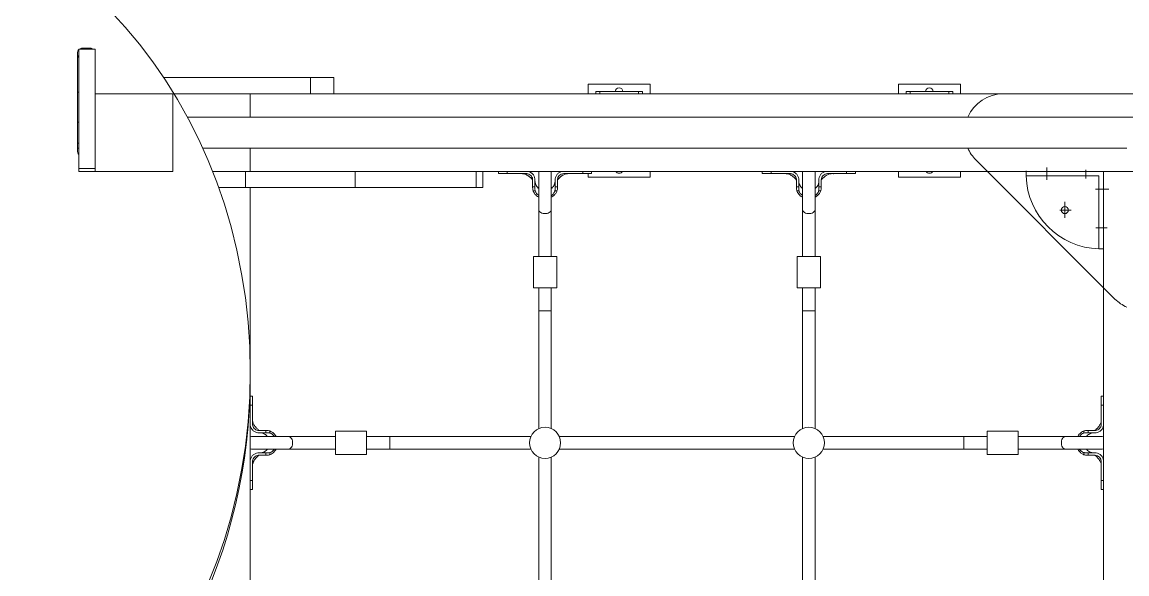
# Model space of a CAD drawing. Header units: millimetres. Extents: x -6304 to 6571, y -6082 to 4447.
# Drawn here: x -2389 to -965, y 1126 to 1837 of the extents above; entities that cross this region are included whole.
import ezdxf

# ---------------------------------------------------------------- set-up
doc = ezdxf.new("R2010")
doc.units = ezdxf.units.MM
doc.layers.add('DIKOM_ОБЪЕКТ', color=7, linetype='Continuous')

msp = doc.modelspace()

# ---------------------------------------------------------------- linework, layer by layer
at = {"layer": 'DIKOM_ОБЪЕКТ', "color": 7, "linetype": 'Continuous', "lineweight": 15}
for p, q in [((-2317.672, 1670.36), (-2317.672, 1798.595)), ((-2295.172, 1802.679), (-2316.172, 1802.679)), ((-2316.172, 1648.712), (-2316.172, 1802.679)), ((-2311.672, 1803.794), (-2301.172, 1803.794)), ((-2311.672, 1802.679), (-2311.672, 1803.794)), ((-2301.172, 1802.679), (-2301.172, 1803.794)), ((-2295.172, 1648.712), (-2295.172, 1802.679)), ((-2206.9, 1766.038), (-2017.599, 1766.038)), ((-2017.599, 1766.038), (-2017.599, 1745.038)), ((-2017.599, 1766.038), (-1987.599, 1766.038)), ((-1987.599, 1745.038), (-1987.599, 1766.038)), ((-1579.76, 1757.538), (-1659.76, 1757.538)), ((-1659.76, 1757.538), (-1659.76, 1745.038)), ((-1579.76, 1745.038), (-1579.76, 1757.538)), ((-1259.76, 1757.538), (-1259.76, 1745.038)), ((-1179.76, 1757.538), (-1259.76, 1757.538)), ((-1179.76, 1745.038), (-1179.76, 1757.538)), ((-2317.672, 1746.971), (-2316.172, 1746.971)), ((-2295.172, 1745.038), (-2295.172, 1645.038)), ((-2195.172, 1745.038), (-2295.172, 1745.038)), ((-2195.172, 1645.038), (-2195.172, 1745.038)), ((-2193.549, 1745.038), (-2017.599, 1745.038)), ((-2095.172, 1745.038), (-2193.549, 1745.038)), ((-2095.172, 1715.038), (-2095.172, 1745.038)), ((-2095.172, 1745.038), (-1124.462, 1745.038)), ((-1649.76, 1745.038), (-1649.76, 1748.038)), ((-1649.76, 1748.038), (-1644.76, 1748.038)), ((-1644.76, 1748.038), (-1644.76, 1745.038)), ((-1644.76, 1748.038), (-1594.76, 1748.038)), ((-1594.76, 1745.038), (-1594.76, 1748.038)), ((-1594.76, 1748.038), (-1589.76, 1748.038)), ((-1589.76, 1748.038), (-1589.76, 1745.038)), ((-1249.76, 1745.038), (-1249.76, 1748.038)), ((-1249.76, 1748.038), (-1244.76, 1748.038)), ((-1244.76, 1748.038), (-1244.76, 1745.038)), ((-1194.76, 1748.038), (-1244.76, 1748.038)), ((-1194.76, 1745.038), (-1194.76, 1748.038)), ((-1194.76, 1748.038), (-1189.76, 1748.038)), ((-1189.76, 1748.038), (-1189.76, 1745.038)), ((-1124.462, 1745.038), (-765.883, 1745.038)), ((70.98, 1715.038), (-2176.382, 1715.038)), ((-2316.172, 1708.538), (-2317.672, 1708.538)), ((-2317.672, 1681.538), (-2316.172, 1681.538)), ((-2317.672, 1675.038), (-2316.172, 1675.038)), ((-2156.618, 1675.038), (-965.172, 1675.038)), ((-2095.172, 1645.038), (-2095.172, 1675.038)), ((-980.528, 1480.394), (-1159.817, 1659.683)), ((-2316.172, 1648.712), (-2295.172, 1648.712)), ((-2316.172, 1644.919), (-2316.172, 1648.712)), ((-2316.172, 1644.919), (-2295.172, 1644.919)), ((-2295.172, 1644.919), (-2295.172, 1648.712)), ((-2295.172, 1645.038), (-2195.172, 1645.038)), ((-2101.198, 1645.038), (-2143.908, 1645.038)), ((-2101.198, 1624.038), (-2101.198, 1645.038)), ((-1959.794, 1645.038), (-2101.198, 1645.038)), ((-1959.794, 1624.038), (-1959.794, 1645.038)), ((-1803.769, 1645.038), (-1959.794, 1645.038)), ((-1803.769, 1624.038), (-1803.769, 1645.038)), ((-1795.172, 1645.038), (-1803.769, 1645.038)), ((-1795.172, 1624.038), (-1795.172, 1645.038)), ((-1795.172, 1645.038), (-1145.172, 1645.038)), ((-1775.172, 1645.038), (-1775.172, 1642.038)), ((-1775.172, 1642.038), (-1769.894, 1642.038)), ((-1768.579, 1642.039), (-1771.688, 1642.039)), ((-1768.806, 1642.039), (-1771.05, 1642.039)), ((-1763.89, 1645.038), (-1763.89, 1642.038)), ((-1763.89, 1642.038), (-1739.172, 1642.038)), ((-1732.442, 1642.741), (-1734.196, 1643.785)), ((-1731.737, 1642.076), (-1732.065, 1642.377)), ((-1722.986, 1645.038), (-1723.172, 1643.323)), ((-1723.172, 1643.323), (-1723.172, 1595.323)), ((-1707.172, 1643.323), (-1707.358, 1645.038)), ((-1707.172, 1595.323), (-1707.172, 1643.323)), ((-1666.454, 1642.038), (-1691.172, 1642.038)), ((-1667.684, 1642.037), (-1661.05, 1642.039)), ((-1666.454, 1645.038), (-1666.454, 1642.038)), ((-1666.279, 1642.038), (-1665.885, 1642.038)), ((-1660.984, 1642.039), (-1658.247, 1642.039)), ((-1659.76, 1642.039), (-1659.76, 1637.538)), ((-1655.172, 1642.038), (-1655.172, 1645.038)), ((-1579.76, 1637.538), (-1579.76, 1645.038)), ((-1435.172, 1645.038), (-1435.172, 1642.038)), ((-1435.172, 1642.038), (-1429.894, 1642.038)), ((-1428.579, 1642.039), (-1431.688, 1642.039)), ((-1428.806, 1642.039), (-1431.05, 1642.039)), ((-1423.89, 1645.038), (-1423.89, 1642.038)), ((-1423.89, 1642.038), (-1399.172, 1642.038)), ((-1392.442, 1642.741), (-1394.196, 1643.785)), ((-1391.736, 1642.076), (-1392.065, 1642.377)), ((-1382.986, 1645.038), (-1383.172, 1643.323)), ((-1383.172, 1643.323), (-1383.172, 1595.323)), ((-1367.172, 1643.323), (-1367.358, 1645.038)), ((-1367.172, 1595.323), (-1367.172, 1643.323)), ((-1326.454, 1642.038), (-1351.172, 1642.038)), ((-1327.684, 1642.037), (-1321.05, 1642.039)), ((-1326.454, 1645.038), (-1326.454, 1642.038)), ((-1326.279, 1642.038), (-1325.885, 1642.038)), ((-1320.984, 1642.039), (-1318.247, 1642.039)), ((-1315.172, 1642.038), (-1315.172, 1645.038)), ((-1259.76, 1645.038), (-1259.76, 1637.538)), ((-1179.76, 1637.538), (-1179.76, 1645.038)), ((-1145.172, 1645.038), (-745.172, 1645.038)), ((-1095.172, 1645.038), (-995.172, 1645.038)), ((-1095.172, 1645.038), (-1095.172, 1642.038)), ((-1001.172, 1639.038), (-1095.126, 1639.038)), ((-1068.172, 1650.11), (-1068.172, 1634.117)), ((-1018.172, 1647.133), (-1018.172, 1635.788)), ((-1001.172, 1545.085), (-1001.172, 1639.038)), ((-995.172, 1495.038), (-995.172, 1645.038)), ((-995.172, 1645.038), (-995.172, 1545.038)), ((-2101.198, 1624.038), (-2136.005, 1624.038)), ((-1959.794, 1624.038), (-2101.198, 1624.038)), ((-2095.172, 1386.513), (-2095.172, 1624.038)), ((-1803.769, 1624.038), (-1959.794, 1624.038)), ((-1795.172, 1624.038), (-1803.769, 1624.038)), ((-1731.172, 1634.038), (-1731.172, 1633.038)), ((-1731.172, 1633.038), (-1731.172, 1624.9)), ((-1731.172, 1624.9), (-1728.172, 1624.9)), ((-1728.172, 1633.038), (-1728.172, 1634.038)), ((-1728.172, 1624.9), (-1728.172, 1633.038)), ((-1702.172, 1633.038), (-1702.172, 1634.038)), ((-1702.172, 1624.9), (-1702.172, 1633.038)), ((-1702.172, 1624.9), (-1699.172, 1624.9)), ((-1699.172, 1634.038), (-1699.172, 1633.038)), ((-1699.172, 1633.038), (-1699.172, 1624.9)), ((-1659.76, 1637.538), (-1579.76, 1637.538)), ((-1391.172, 1634.038), (-1391.172, 1633.038)), ((-1391.172, 1633.038), (-1391.172, 1624.9)), ((-1391.172, 1624.9), (-1388.172, 1624.9)), ((-1388.172, 1633.038), (-1388.172, 1634.038)), ((-1388.172, 1624.9), (-1388.172, 1633.038)), ((-1362.172, 1633.038), (-1362.172, 1634.038)), ((-1362.172, 1624.9), (-1362.172, 1633.038)), ((-1362.172, 1624.9), (-1359.172, 1624.9)), ((-1359.172, 1634.038), (-1359.172, 1633.038)), ((-1359.172, 1633.038), (-1359.172, 1624.9)), ((-1259.76, 1637.538), (-1179.76, 1637.538)), ((-1731.092, 1622.783), (-1731.078, 1622.213)), ((-1727.787, 1619.69), (-1730.505, 1619.69)), ((-1699.839, 1619.69), (-1702.558, 1619.69)), ((-1699.233, 1622.408), (-1699.221, 1623.192)), ((-1699.221, 1622.688), (-1699.204, 1623.388)), ((-1391.092, 1622.783), (-1391.078, 1622.213)), ((-1387.787, 1619.69), (-1390.505, 1619.69)), ((-1359.839, 1619.69), (-1362.558, 1619.69)), ((-1359.233, 1622.408), (-1359.221, 1623.192)), ((-1359.221, 1622.688), (-1359.204, 1623.388)), ((-988.63, 1622.038), (-1005.663, 1622.038)), ((-1723.172, 1595.323), (-1723.172, 1535.038)), ((-1707.172, 1535.038), (-1707.172, 1595.323)), ((-1383.172, 1595.323), (-1383.172, 1535.038)), ((-1367.172, 1535.038), (-1367.172, 1595.323)), ((-1051.538, 1595.038), (-1036.884, 1595.038)), ((-1045.172, 1585.205), (-1045.172, 1605.865)), ((-990.716, 1572.038), (-1005.409, 1572.038)), ((-995.172, 1545.038), (-998.172, 1545.038)), ((-1730.172, 1535.038), (-1730.172, 1495.038)), ((-1715.172, 1535.038), (-1730.172, 1535.038)), ((-1700.172, 1535.038), (-1715.172, 1535.038)), ((-1700.172, 1495.038), (-1700.172, 1535.038)), ((-1390.172, 1535.038), (-1390.172, 1495.038)), ((-1375.172, 1535.038), (-1390.172, 1535.038)), ((-1360.172, 1535.038), (-1375.172, 1535.038)), ((-1360.172, 1495.038), (-1360.172, 1535.038)), ((-1715.172, 1495.038), (-1730.172, 1495.038)), ((-1723.172, 1495.038), (-1723.172, 1465.038)), ((-1700.172, 1495.038), (-1715.172, 1495.038)), ((-1707.172, 1465.038), (-1707.172, 1495.038)), ((-1375.172, 1495.038), (-1390.172, 1495.038)), ((-1383.172, 1495.038), (-1383.172, 1465.038)), ((-1360.172, 1495.038), (-1375.172, 1495.038)), ((-1367.172, 1465.038), (-1367.172, 1495.038)), ((-995.172, -504.962), (-995.172, 1495.038)), ((-1723.172, 1465.038), (-1723.172, 1313.369)), ((-1707.172, 1465.038), (-1723.172, 1465.038)), ((-1707.172, 1313.369), (-1707.172, 1465.038)), ((-1383.172, 1465.038), (-1383.172, 1313.369)), ((-1367.172, 1465.038), (-1383.172, 1465.038)), ((-1367.172, 1313.369), (-1367.172, 1465.038)), ((-2095.172, 1379.024), (-2095.172, 1386.513)), ((-2095.172, 966.038), (-2095.172, 1379.024)), ((-2092.172, 1355.038), (-2095.172, 1355.038)), ((-2092.172, 1349.76), (-2092.172, 1355.027)), ((-998.172, 1355.038), (-998.172, 1349.76)), ((-995.172, 1355.038), (-998.172, 1355.038)), ((-2095.172, 1343.756), (-2092.172, 1343.756)), ((-2092.172, 1346.543), (-2092.172, 1347.815)), ((-2092.172, 1343.756), (-2092.172, 1319.038)), ((-998.172, 1348.446), (-998.172, 1351.554)), ((-998.172, 1348.672), (-998.172, 1350.916)), ((-998.172, 1343.756), (-998.172, 1319.038)), ((-995.172, 1343.756), (-998.172, 1343.756)), ((-2093.919, 1314.062), (-2092.874, 1312.308)), ((-2092.959, 1312.42), (-2092.21, 1311.603)), ((-2084.172, 1311.038), (-2083.172, 1311.038)), ((-2083.172, 1311.038), (-2075.034, 1311.038)), ((-2075.034, 1308.038), (-2075.034, 1311.038)), ((-2072.401, 1310.948), (-2073.096, 1310.974)), ((-2069.824, 1310.371), (-2069.824, 1307.653)), ((-1020.52, 1307.653), (-1020.52, 1310.371)), ((-1017.427, 1310.958), (-1017.998, 1310.944)), ((-1015.311, 1311.038), (-1015.311, 1308.038)), ((-1007.172, 1311.038), (-1015.311, 1311.038)), ((-1006.172, 1311.038), (-1007.172, 1311.038)), ((-998.134, 1311.603), (-997.834, 1311.931)), ((-997.47, 1312.308), (-996.426, 1314.062)), ((-2093.457, 1303.038), (-2095.172, 1302.852)), ((-2045.457, 1303.038), (-2093.457, 1303.038)), ((-2083.172, 1308.038), (-2084.172, 1308.038)), ((-2075.034, 1308.038), (-2083.172, 1308.038)), ((-1985.172, 1303.038), (-2045.457, 1303.038)), ((-1945.172, 1310.038), (-1985.172, 1310.038)), ((-1985.172, 1310.038), (-1985.172, 1295.038)), ((-1945.172, 1310.038), (-1945.172, 1295.038)), ((-1915.172, 1303.038), (-1945.172, 1303.038)), ((-1733.503, 1303.038), (-1915.172, 1303.038)), ((-1915.172, 1303.038), (-1915.172, 1287.038)), ((-1393.503, 1303.038), (-1696.842, 1303.038)), ((-1175.172, 1303.038), (-1356.842, 1303.038)), ((-1145.172, 1303.038), (-1175.172, 1303.038)), ((-1175.172, 1303.038), (-1175.172, 1287.038)), ((-1105.172, 1310.038), (-1145.172, 1310.038)), ((-1145.172, 1295.038), (-1145.172, 1310.038)), ((-1105.172, 1295.038), (-1105.172, 1310.038)), ((-1044.888, 1303.038), (-1105.172, 1303.038)), ((-996.888, 1303.038), (-1044.888, 1303.038)), ((-1015.311, 1308.038), (-1007.172, 1308.038)), ((-1007.172, 1308.038), (-1006.172, 1308.038)), ((-995.172, 1302.852), (-996.888, 1303.038)), ((-2095.172, 1287.224), (-2093.457, 1287.038)), ((-2093.457, 1287.038), (-2045.457, 1287.038)), ((-2083.172, 1282.038), (-2084.172, 1282.038)), ((-2075.034, 1282.038), (-2083.172, 1282.038)), ((-2075.034, 1279.038), (-2075.034, 1282.038)), ((-2069.824, 1282.424), (-2069.824, 1279.706)), ((-2045.457, 1287.038), (-1985.172, 1287.038)), ((-1985.172, 1295.038), (-1985.172, 1280.038)), ((-1945.172, 1295.038), (-1945.172, 1280.038)), ((-1945.172, 1287.038), (-1915.172, 1287.038)), ((-1915.172, 1287.038), (-1733.503, 1287.038)), ((-1696.842, 1287.038), (-1393.503, 1287.038)), ((-1356.842, 1287.038), (-1175.172, 1287.038)), ((-1175.172, 1287.038), (-1145.172, 1287.038)), ((-1145.172, 1280.038), (-1145.172, 1295.038)), ((-1105.172, 1280.038), (-1105.172, 1295.038)), ((-1105.172, 1287.038), (-1044.888, 1287.038)), ((-1044.888, 1287.038), (-996.888, 1287.038)), ((-1020.52, 1279.706), (-1020.52, 1282.424)), ((-1015.311, 1282.038), (-1015.311, 1279.038)), ((-1015.311, 1282.038), (-1007.172, 1282.038)), ((-1007.172, 1282.038), (-1006.172, 1282.038)), ((-996.888, 1287.038), (-995.172, 1287.224)), ((-2092.172, 1246.321), (-2092.172, 1271.024)), ((-2088.535, 1274.533), (-2088.277, 1274.857)), ((-2084.172, 1279.038), (-2083.172, 1279.038)), ((-2083.172, 1279.038), (-2075.034, 1279.038)), ((-2073.542, 1279.07), (-2072.822, 1279.087)), ((-2073.522, 1279.071), (-2072.825, 1279.123)), ((-1985.172, 1280.038), (-1945.172, 1280.038)), ((-1723.172, 1276.708), (-1723.172, 993.369)), ((-1707.172, 993.369), (-1707.172, 1276.708)), ((-1383.172, 1276.708), (-1383.172, 993.369)), ((-1367.172, 993.369), (-1367.172, 1276.708)), ((-1145.172, 1280.038), (-1105.172, 1280.038)), ((-1017.803, 1279.099), (-1017.019, 1279.087)), ((-1017.522, 1279.087), (-1016.823, 1279.071)), ((-1007.172, 1279.038), (-1015.311, 1279.038)), ((-1006.172, 1279.038), (-1007.172, 1279.038)), ((-998.172, 1246.321), (-998.172, 1271.038)), ((-2095.172, 1246.321), (-2092.172, 1246.321)), ((-998.174, 1247.55), (-998.172, 1240.916)), ((-995.172, 1246.321), (-998.172, 1246.321)), ((-998.172, 1246.145), (-998.172, 1245.751)), ((-998.172, 1240.85), (-998.172, 1238.113)), ((-2095.172, 1235.038), (-2092.172, 1235.038)), ((-998.172, 1235.038), (-995.172, 1235.038))]:
    msp.add_line(p, q, dxfattribs=at)
at = {"layer": 'DIKOM_ОБЪЕКТ', "color": 7, "linetype": 'Continuous', "lineweight": 15, "flags": 128}
for points in [[(-1723.172, 1595.323), (-1723.067, 1594.546), (-1722.604, 1593.546), (-1721.794, 1592.629), (-1720.674, 1591.838), (-1719.297, 1591.21), (-1717.727, 1590.774), (-1716.037, 1590.551), (-1714.307, 1590.551), (-1712.618, 1590.774), (-1711.048, 1591.21), (-1709.671, 1591.838), (-1708.551, 1592.629), (-1707.74, 1593.546), (-1707.278, 1594.546), (-1707.172, 1595.323)], [(-1383.172, 1595.323), (-1383.067, 1594.546), (-1382.604, 1593.546), (-1381.794, 1592.629), (-1380.674, 1591.838), (-1379.297, 1591.21), (-1377.727, 1590.774), (-1376.037, 1590.551), (-1374.307, 1590.551), (-1372.618, 1590.774), (-1371.048, 1591.21), (-1369.671, 1591.838), (-1368.551, 1592.629), (-1367.74, 1593.546), (-1367.278, 1594.546), (-1367.172, 1595.323)], [(-2045.457, 1287.038), (-2044.68, 1287.144), (-2043.68, 1287.607), (-2042.763, 1288.417), (-2041.972, 1289.537), (-2041.344, 1290.914), (-2040.908, 1292.484), (-2040.685, 1294.173), (-2040.685, 1295.903), (-2040.908, 1297.593), (-2041.344, 1299.163), (-2041.972, 1300.54), (-2042.763, 1301.66), (-2043.68, 1302.47), (-2044.68, 1302.933), (-2045.457, 1303.038)], [(-1044.888, 1303.038), (-1045.664, 1302.933), (-1046.665, 1302.47), (-1047.582, 1301.66), (-1048.373, 1300.54), (-1049.001, 1299.163), (-1049.437, 1297.593), (-1049.66, 1295.903), (-1049.66, 1294.173), (-1049.437, 1292.484), (-1049.001, 1290.914), (-1048.373, 1289.537), (-1047.582, 1288.417), (-1046.665, 1287.607), (-1045.664, 1287.144), (-1044.888, 1287.038)], [(-998.187, 1263.198), (-998.187, 1263.05), (-998.188, 1262.901)]]:
    msp.add_lwpolyline(points, dxfattribs=at)
at = {"layer": 'DIKOM_ОБЪЕКТ', "color": 7, "linetype": 'Continuous', "lineweight": 15}
for centre, radius in [((-1045.172, 1595.038), 4.5), ((-1715.172, 1295.038), 20), ((-1375.172, 1295.038), 20)]:
    msp.add_circle(centre, radius, dxfattribs=at)
for centre, radius, start, end in [((-2312.83, 1798.53), 4.843, 133.643994, 179.220576), ((-2312.83, 1791.041), 4.843, 133.644806, 179.219764), ((-2311.723, 1797.224), 6.571, 89.557548, 123.879156), ((-2301.122, 1797.223), 6.571, 56.121099, 90.442198), ((-1619.76, 1747.538), 5, 90, 174.26083), ((-1619.76, 1747.538), 5, 5.73917, 90), ((-1219.76, 1747.538), 5, 90, 174.26083), ((-1219.76, 1747.538), 5, 5.73917, 90), ((-1124.462, 1695.038), 50, 89.999999, 156.421822), ((-2312.83, 1670.426), 4.843, 180.77992, 226.35551), ((-1124.462, 1695.038), 50, 203.578178, 225.000001), ((-1691.172, 1634.038), 8, 90.000328, 179.999672), ((-1619.76, 1647.538), 5, 210, 270), ((-1619.76, 1647.538), 5, 270, 330), ((-1351.172, 1634.038), 8, 90.000027, 180.000399), ((-1219.76, 1647.538), 5, 210, 270), ((-1219.76, 1647.538), 5, 270, 330), ((-1577.455, 1638.863), 482.329, 0.020842, 0.795044), ((-998.172, 1642.038), 97, 181.772317, 268.227683), ((-1001.348, 1062.756), 482.329, 89.266399, 89.979158), ((-945.172, 1515.749), 50, 225, 246.421822), ((-1006.172, 1271.038), 8, 0.000845, 89.999368)]:
    msp.add_arc(centre, radius, start, end, dxfattribs=at)
msp.add_ellipse((-2645.172, 1386.513), major_axis=(0, 628.181), ratio=0.87554333, dxfattribs=at)
msp.add_ellipse((-2645.172, 1379.024), major_axis=(0, 628.181), ratio=0.87554333, start_param=1.57079614, end_param=4.71238916, dxfattribs=at)
for points, knots in [([(-1763.89, 1642.038), (-1763.973, 1642.038), (-1764.387, 1642.038), (-1766.102, 1642.038), (-1768.517, 1642.039), (-1771.053, 1642.039), (-1772.891, 1642.039), (-1774.226, 1642.038), (-1775.037, 1642.038), (-1775.115, 1642.038), (-1775.151, 1642.038)], [0, 0, 0, 0, 0.01237623, 0.06189273, 0.26112359, 0.40963705, 0.56245425, 0.71096421, 0.86378201, 1, 1, 1, 1]), ([(-1769.894, 1642.038), (-1769.509, 1642.038), (-1768.728, 1642.038), (-1767.515, 1642.038), (-1766.899, 1642.038)], [0, 0, 0, 0, 0.49204849, 1, 1, 1, 1]), ([(-1769.538, 1642.039), (-1768.421, 1642.038), (-1766.086, 1642.037), (-1763.597, 1642.037), (-1762.298, 1642.037)], [0, 0, 0, 0, 0.47815722, 1, 1, 1, 1]), ([(-1764.282, 1642.037), (-1763.346, 1642.037), (-1761.386, 1642.037), (-1758.879, 1642.038), (-1757.568, 1642.038)], [0, 0, 0, 0, 0.477466877, 1, 1, 1, 1]), ([(-1750.722, 1642.038), (-1750.707, 1642.038), (-1750.636, 1642.038), (-1751.021, 1642.037), (-1751.854, 1642.035), (-1753.032, 1642.036), (-1753.949, 1642.038), (-1754.373, 1642.038)], [0, 0, 0, 0, 0.0642534, 0.30679822, 0.5493463, 0.79189503, 1, 1, 1, 1]), ([(-1744.363, 1642.023), (-1744.283, 1642.023), (-1744.125, 1642.023), (-1743.958, 1642.023), (-1743.875, 1642.023)], [0, 0, 0, 0, 0.49802803, 1, 1, 1, 1]), ([(-1744.042, 1642.038), (-1743.675, 1642.016), (-1742.978, 1641.973), (-1741.156, 1641.495), (-1739.413, 1640.782), (-1737.987, 1640.013), (-1736.892, 1639.31), (-1735.971, 1638.655), (-1735.092, 1637.938), (-1734.137, 1637.083), (-1733.235, 1636.042), (-1732.36, 1635.272), (-1731.768, 1634.58), (-1731.363, 1634.065), (-1731.269, 1633.819), (-1731.245, 1633.758), (-1731.232, 1633.724), (-1731.222, 1633.696), (-1731.211, 1633.661), (-1731.186, 1633.566), (-1731.185, 1633.511), (-1731.171, 1633.456), (-1731.172, 1633.159), (-1731.172, 1633.046), (-1731.172, 1633.002)], [0, 0, 0, 0, 0.15002219, 0.28511422, 0.40098491, 0.4910555, 0.54964907, 0.595439, 0.65343829, 0.72143777, 0.78822804, 0.84491008, 0.89582313, 0.92001997, 0.9244471, 0.92611486, 0.92757303, 0.92901919, 0.93059816, 0.93441132, 0.95728649, 0.97612156, 0.99079548, 1, 1, 1, 1]), ([(-1728.172, 1634.038), (-1728.173, 1634.123), (-1728.176, 1634.548), (-1728.295, 1636.209), (-1729.1, 1638.971), (-1731.315, 1642.038), (-1734.414, 1644.185), (-1737.205, 1644.976), (-1738.805, 1645.027), (-1739.172, 1645.038)], [0, 0, 0, 0, 0.01480957, 0.07410921, 0.29003966, 0.50596709, 0.7209461, 0.93600987, 1, 1, 1, 1]), ([(-1739.172, 1642.038), (-1738.946, 1642.032), (-1737.827, 1642.003), (-1735.837, 1641.474), (-1733.564, 1639.958), (-1731.929, 1637.77), (-1731.241, 1635.669), (-1731.188, 1634.406), (-1731.172, 1634.038)], [0, 0, 0, 0, 0.05412929, 0.268331547, 0.482528173, 0.697284497, 0.911982037, 1, 1, 1, 1]), ([(-1731.947, 1642.333), (-1732.007, 1642.385), (-1732.127, 1642.488), (-1732.237, 1642.578), (-1732.292, 1642.623)], [0, 0, 0, 0, 0.50020041, 1, 1, 1, 1]), ([(-1702.172, 1634.038), (-1702.172, 1634.123), (-1702.169, 1634.548), (-1702.051, 1636.202), (-1701.251, 1638.95), (-1699.056, 1642.009), (-1695.975, 1644.163), (-1693.173, 1644.974), (-1691.556, 1645.026), (-1691.172, 1645.038)], [0, 0, 0, 0, 0.01480908, 0.07410865, 0.2887794, 0.50346212, 0.71803983, 0.93308678, 1, 1, 1, 1]), ([(-1699.172, 1630.729), (-1699.172, 1630.689), (-1699.172, 1630.613), (-1699.172, 1630.795), (-1699.172, 1631.454), (-1699.172, 1632.183), (-1699.172, 1632.732), (-1699.173, 1633.236), (-1699.17, 1633.5), (-1699.153, 1633.572), (-1699.15, 1633.613), (-1699.128, 1633.685), (-1699.116, 1633.717), (-1699.105, 1633.744), (-1699.092, 1633.778), (-1699.069, 1633.839), (-1698.973, 1634.08), (-1698.565, 1634.586), (-1697.932, 1635.312), (-1697.012, 1636.156), (-1696.076, 1637.186), (-1695.134, 1638.042), (-1694.309, 1638.7), (-1693.435, 1639.321), (-1692.352, 1640.015), (-1690.911, 1640.789), (-1689.149, 1641.502), (-1687.299, 1641.976), (-1686.58, 1642.017), (-1686.202, 1642.038)], [0, 0, 0, 0, 0.03880358, 0.07396917, 0.12483922, 0.1722218, 0.20599475, 0.227861, 0.24169901, 0.25434033, 0.26853715, 0.27143911, 0.27263404, 0.2737375, 0.27487449, 0.27618585, 0.27963641, 0.29826608, 0.33781235, 0.38834823, 0.44667642, 0.49411071, 0.5336552, 0.56792708, 0.61404921, 0.68494016, 0.77610003, 0.88228223, 1, 1, 1, 1]), ([(-1683.332, 1642.024), (-1683.283, 1642.024), (-1683.184, 1642.023), (-1683.084, 1642.023), (-1683.035, 1642.022)], [0, 0, 0, 0, 0.49960084, 1, 1, 1, 1]), ([(-1675.949, 1642.038), (-1675.995, 1642.038), (-1676.546, 1642.038), (-1677.533, 1642.036), (-1678.716, 1642.036), (-1679.438, 1642.037), (-1679.748, 1642.039), (-1679.664, 1642.038), (-1679.66, 1642.038)], [0, 0, 0, 0, 0.02217919, 0.26363777, 0.50509214, 0.74653858, 0.98801201, 1, 1, 1, 1]), ([(-1672.493, 1642.038), (-1671.187, 1642.038), (-1668.687, 1642.036), (-1666.734, 1642.037), (-1665.802, 1642.037)], [0, 0, 0, 0, 0.52244744, 1, 1, 1, 1]), ([(-1655.193, 1642.038), (-1655.186, 1642.038), (-1655.094, 1642.038), (-1655.45, 1642.038), (-1656.304, 1642.038), (-1657.741, 1642.039), (-1659.678, 1642.039), (-1662.45, 1642.038), (-1664.948, 1642.038), (-1666.454, 1642.038)], [0, 0, 0, 0, 0.01229644, 0.16513947, 0.31368034, 0.46652802, 0.61507031, 0.76791861, 1, 1, 1, 1]), ([(-1423.89, 1642.038), (-1423.973, 1642.038), (-1424.387, 1642.038), (-1426.102, 1642.038), (-1428.517, 1642.039), (-1431.053, 1642.039), (-1432.891, 1642.039), (-1434.226, 1642.038), (-1435.037, 1642.038), (-1435.115, 1642.038), (-1435.151, 1642.038)], [0, 0, 0, 0, 0.01237623, 0.06189157, 0.26112354, 0.40963612, 0.5624548, 0.71096425, 0.86378208, 1, 1, 1, 1]), ([(-1429.894, 1642.038), (-1429.509, 1642.038), (-1428.728, 1642.038), (-1427.515, 1642.038), (-1426.899, 1642.038)], [0, 0, 0, 0, 0.49204707, 1, 1, 1, 1]), ([(-1429.538, 1642.039), (-1428.421, 1642.038), (-1426.086, 1642.037), (-1423.597, 1642.037), (-1422.298, 1642.037)], [0, 0, 0, 0, 0.47815728, 1, 1, 1, 1]), ([(-1424.282, 1642.037), (-1423.346, 1642.037), (-1421.386, 1642.037), (-1418.879, 1642.038), (-1417.568, 1642.038)], [0, 0, 0, 0, 0.47746763, 1, 1, 1, 1]), ([(-1410.722, 1642.038), (-1410.707, 1642.038), (-1410.636, 1642.038), (-1411.021, 1642.037), (-1411.854, 1642.035), (-1413.032, 1642.036), (-1413.949, 1642.038), (-1414.373, 1642.038)], [0, 0, 0, 0, 0.064253567, 0.306800239, 0.549348961, 0.791894482, 1, 1, 1, 1]), ([(-1404.363, 1642.023), (-1404.283, 1642.023), (-1404.125, 1642.023), (-1403.958, 1642.023), (-1403.875, 1642.023)], [0, 0, 0, 0, 0.4980338, 1, 1, 1, 1]), ([(-1404.042, 1642.038), (-1403.675, 1642.016), (-1402.978, 1641.973), (-1401.156, 1641.495), (-1399.413, 1640.782), (-1397.987, 1640.013), (-1396.892, 1639.31), (-1395.971, 1638.655), (-1395.092, 1637.938), (-1394.137, 1637.083), (-1393.235, 1636.042), (-1392.36, 1635.272), (-1391.768, 1634.58), (-1391.363, 1634.065), (-1391.269, 1633.819), (-1391.245, 1633.758), (-1391.232, 1633.724), (-1391.222, 1633.696), (-1391.211, 1633.661), (-1391.187, 1633.566), (-1391.185, 1633.511), (-1391.171, 1633.456), (-1391.172, 1633.159), (-1391.172, 1633.046), (-1391.172, 1633.002)], [0, 0, 0, 0, 0.15002146, 0.28511351, 0.40098488, 0.49105549, 0.54964906, 0.59543974, 0.65343835, 0.72143718, 0.78822809, 0.84490949, 0.89582255, 0.92002058, 0.92444728, 0.92611464, 0.92757281, 0.92901928, 0.93059825, 0.93441127, 0.95728648, 0.97612156, 0.99079548, 1, 1, 1, 1]), ([(-1388.172, 1634.038), (-1388.173, 1634.123), (-1388.176, 1634.548), (-1388.295, 1636.209), (-1389.1, 1638.971), (-1391.315, 1642.038), (-1394.414, 1644.185), (-1397.205, 1644.976), (-1398.805, 1645.027), (-1399.172, 1645.038)], [0, 0, 0, 0, 0.01480955, 0.07410915, 0.29003902, 0.50596737, 0.72094629, 0.93601163, 1, 1, 1, 1]), ([(-1399.172, 1642.038), (-1398.946, 1642.032), (-1397.827, 1642.003), (-1395.837, 1641.474), (-1393.564, 1639.958), (-1391.929, 1637.77), (-1391.241, 1635.669), (-1391.188, 1634.406), (-1391.172, 1634.038)], [0, 0, 0, 0, 0.054126944, 0.268331642, 0.48253038, 0.69728398, 0.911981654, 1, 1, 1, 1]), ([(-1391.947, 1642.333), (-1392.007, 1642.385), (-1392.127, 1642.488), (-1392.237, 1642.578), (-1392.292, 1642.623)], [0, 0, 0, 0, 0.50020091, 1, 1, 1, 1]), ([(-1362.172, 1634.038), (-1362.172, 1634.123), (-1362.169, 1634.548), (-1362.051, 1636.202), (-1361.251, 1638.95), (-1359.056, 1642.009), (-1355.975, 1644.163), (-1353.173, 1644.974), (-1351.556, 1645.026), (-1351.172, 1645.038)], [0, 0, 0, 0, 0.014809071, 0.074108698, 0.288780142, 0.50346307, 0.71803956, 0.933086717, 1, 1, 1, 1]), ([(-1359.172, 1630.729), (-1359.172, 1630.689), (-1359.172, 1630.613), (-1359.172, 1630.795), (-1359.172, 1631.454), (-1359.172, 1632.183), (-1359.172, 1632.732), (-1359.173, 1633.236), (-1359.17, 1633.5), (-1359.153, 1633.572), (-1359.15, 1633.613), (-1359.128, 1633.685), (-1359.116, 1633.717), (-1359.105, 1633.744), (-1359.092, 1633.778), (-1359.069, 1633.839), (-1358.973, 1634.08), (-1358.565, 1634.586), (-1357.932, 1635.312), (-1357.012, 1636.156), (-1356.076, 1637.186), (-1355.134, 1638.042), (-1354.309, 1638.7), (-1353.435, 1639.321), (-1352.352, 1640.015), (-1350.911, 1640.789), (-1349.149, 1641.502), (-1347.299, 1641.976), (-1346.58, 1642.017), (-1346.202, 1642.038)], [0, 0, 0, 0, 0.03880357, 0.07396916, 0.1248392, 0.17222176, 0.20599471, 0.22786096, 0.24169895, 0.2543403, 0.26853711, 0.27143896, 0.27263408, 0.27373729, 0.27487487, 0.27618591, 0.27963648, 0.29826567, 0.33781291, 0.38834879, 0.44667697, 0.4941102, 0.53365578, 0.56792766, 0.61404863, 0.68494068, 0.77609948, 0.88228166, 1, 1, 1, 1]), ([(-1343.332, 1642.024), (-1343.283, 1642.024), (-1343.184, 1642.023), (-1343.085, 1642.023), (-1343.035, 1642.022)], [0, 0, 0, 0, 0.49950054, 1, 1, 1, 1]), ([(-1335.949, 1642.038), (-1335.995, 1642.038), (-1336.546, 1642.038), (-1337.533, 1642.036), (-1338.716, 1642.036), (-1339.438, 1642.037), (-1339.748, 1642.039), (-1339.664, 1642.038), (-1339.66, 1642.038)], [0, 0, 0, 0, 0.02216981, 0.26362997, 0.50508591, 0.74653868, 0.98801194, 1, 1, 1, 1]), ([(-1332.493, 1642.038), (-1331.187, 1642.038), (-1328.687, 1642.036), (-1326.734, 1642.037), (-1325.802, 1642.037)], [0, 0, 0, 0, 0.52245058, 1, 1, 1, 1]), ([(-1315.193, 1642.038), (-1315.186, 1642.038), (-1315.094, 1642.038), (-1315.45, 1642.038), (-1316.304, 1642.038), (-1317.741, 1642.039), (-1319.678, 1642.039), (-1322.45, 1642.038), (-1324.948, 1642.038), (-1326.454, 1642.038)], [0, 0, 0, 0, 0.012296427, 0.165139229, 0.313680591, 0.466526917, 0.615070508, 0.767916725, 1, 1, 1, 1]), ([(-1731.172, 1623.82), (-1731.172, 1623.912), (-1731.172, 1624.272), (-1731.172, 1624.632), (-1731.172, 1624.9)], [0, 0, 0, 0, 0.256327415, 1, 1, 1, 1]), ([(-1730.505, 1619.69), (-1730.7, 1620.349), (-1731.097, 1621.69), (-1731.147, 1623.102), (-1731.172, 1623.82)], [0, 0, 0, 0, 0.49159493, 1, 1, 1, 1]), ([(-1728.172, 1624.9), (-1728.172, 1624.815), (-1728.173, 1624.39), (-1728.164, 1623.308), (-1728.231, 1621.63), (-1727.936, 1620.341), (-1727.787, 1619.69)], [0, 0, 0, 0, 0.04837392, 0.24190815, 0.61709763, 1, 1, 1, 1]), ([(-1723.172, 1622.876), (-1723.439, 1623.063), (-1724.468, 1623.785), (-1725.875, 1625.523), (-1727.271, 1627.987), (-1727.935, 1630.27), (-1728.134, 1631.885), (-1728.17, 1632.65), (-1728.172, 1632.952), (-1728.172, 1633.05)], [0, 0, 0, 0, 0.08293766, 0.3200247, 0.5608155, 0.80271272, 0.92030834, 0.97420639, 1, 1, 1, 1]), ([(-1702.172, 1633.087), (-1702.183, 1632.66), (-1702.204, 1631.81), (-1702.392, 1630.557), (-1702.685, 1629.351), (-1703.275, 1627.65), (-1704.418, 1625.589), (-1705.857, 1623.791), (-1706.912, 1623.06), (-1707.172, 1622.879)], [0, 0, 0, 0, 0.1085156, 0.21639593, 0.32173397, 0.42431136, 0.67373971, 0.9196122, 1, 1, 1, 1]), ([(-1702.558, 1619.69), (-1702.534, 1619.771), (-1702.417, 1620.173), (-1702.265, 1620.917), (-1702.18, 1621.76), (-1702.165, 1622.945), (-1702.173, 1623.936), (-1702.172, 1624.758), (-1702.172, 1624.9)], [0, 0, 0, 0, 0.04834659, 0.24203498, 0.43570532, 0.53242275, 0.91938421, 1, 1, 1, 1]), ([(-1699.172, 1623.817), (-1699.196, 1623.122), (-1699.244, 1621.712), (-1699.639, 1620.371), (-1699.839, 1619.69)], [0, 0, 0, 0, 0.49216504, 1, 1, 1, 1]), ([(-1699.172, 1624.9), (-1699.172, 1624.807), (-1699.172, 1624.447), (-1699.172, 1624.088), (-1699.172, 1623.82)], [0, 0, 0, 0, 0.25631713, 1, 1, 1, 1]), ([(-1391.172, 1623.82), (-1391.172, 1623.912), (-1391.172, 1624.272), (-1391.172, 1624.632), (-1391.172, 1624.9)], [0, 0, 0, 0, 0.256327415, 1, 1, 1, 1]), ([(-1390.505, 1619.69), (-1390.7, 1620.349), (-1391.097, 1621.69), (-1391.147, 1623.102), (-1391.172, 1623.82)], [0, 0, 0, 0, 0.49159519, 1, 1, 1, 1]), ([(-1388.172, 1624.9), (-1388.172, 1624.815), (-1388.173, 1624.39), (-1388.164, 1623.308), (-1388.231, 1621.63), (-1387.936, 1620.341), (-1387.787, 1619.69)], [0, 0, 0, 0, 0.04837387, 0.24190789, 0.61709704, 1, 1, 1, 1]), ([(-1383.172, 1622.876), (-1383.439, 1623.063), (-1384.468, 1623.785), (-1385.875, 1625.523), (-1387.271, 1627.987), (-1387.935, 1630.27), (-1388.134, 1631.885), (-1388.17, 1632.65), (-1388.172, 1632.952), (-1388.172, 1633.05)], [0, 0, 0, 0, 0.08293571, 0.32002301, 0.5608153, 0.80271279, 0.92030822, 0.97420634, 1, 1, 1, 1]), ([(-1362.172, 1633.087), (-1362.183, 1632.66), (-1362.204, 1631.81), (-1362.392, 1630.557), (-1362.685, 1629.351), (-1363.275, 1627.65), (-1364.418, 1625.589), (-1365.857, 1623.791), (-1366.912, 1623.06), (-1367.172, 1622.879)], [0, 0, 0, 0, 0.10851565, 0.21639639, 0.32173449, 0.42431109, 0.67373956, 0.91961217, 1, 1, 1, 1]), ([(-1362.558, 1619.69), (-1362.534, 1619.771), (-1362.417, 1620.173), (-1362.265, 1620.917), (-1362.18, 1621.76), (-1362.165, 1622.945), (-1362.173, 1623.936), (-1362.172, 1624.758), (-1362.172, 1624.9)], [0, 0, 0, 0, 0.04834812, 0.24203538, 0.43570517, 0.53242273, 0.9193842, 1, 1, 1, 1]), ([(-1359.172, 1623.817), (-1359.196, 1623.122), (-1359.244, 1621.712), (-1359.639, 1620.371), (-1359.839, 1619.69)], [0, 0, 0, 0, 0.49216447, 1, 1, 1, 1]), ([(-1359.172, 1624.9), (-1359.172, 1624.807), (-1359.172, 1624.447), (-1359.172, 1624.088), (-1359.172, 1623.82)], [0, 0, 0, 0, 0.25631713, 1, 1, 1, 1]), ([(-1723.172, 1611.818), (-1723.771, 1612.118), (-1725.263, 1612.862), (-1727.248, 1614.518), (-1729.048, 1616.648), (-1730.037, 1618.425), (-1730.425, 1619.475), (-1730.505, 1619.69)], [0, 0, 0, 0, 0.18083332, 0.4502284, 0.69391312, 0.93732417, 1, 1, 1, 1]), ([(-1727.787, 1619.69), (-1727.575, 1619.112), (-1726.997, 1617.533), (-1725.472, 1615.424), (-1723.875, 1614.349), (-1723.172, 1613.876)], [0, 0, 0, 0, 0.24464703, 0.66785965, 1, 1, 1, 1]), ([(-1699.839, 1619.69), (-1700.01, 1619.254), (-1700.67, 1617.565), (-1702.198, 1615.416), (-1704.336, 1613.488), (-1705.864, 1612.398), (-1706.867, 1611.943), (-1707.172, 1611.805)], [0, 0, 0, 0, 0.12781556, 0.49542476, 0.7024601, 0.90959516, 1, 1, 1, 1]), ([(-1707.172, 1613.808), (-1706.982, 1613.918), (-1706.082, 1614.436), (-1704.482, 1615.975), (-1703.148, 1617.929), (-1702.669, 1619.357), (-1702.558, 1619.69)], [0, 0, 0, 0, 0.08584636, 0.40591219, 0.86119986, 1, 1, 1, 1]), ([(-1383.172, 1611.818), (-1383.771, 1612.118), (-1385.263, 1612.862), (-1387.248, 1614.518), (-1389.048, 1616.648), (-1390.037, 1618.425), (-1390.425, 1619.475), (-1390.505, 1619.69)], [0, 0, 0, 0, 0.18083375, 0.45022741, 0.69391271, 0.93732307, 1, 1, 1, 1]), ([(-1387.787, 1619.69), (-1387.575, 1619.112), (-1386.998, 1617.533), (-1385.472, 1615.424), (-1383.875, 1614.349), (-1383.172, 1613.876)], [0, 0, 0, 0, 0.2446467, 0.66786124, 1, 1, 1, 1]), ([(-1359.839, 1619.69), (-1360.01, 1619.254), (-1360.67, 1617.565), (-1362.198, 1615.416), (-1364.336, 1613.488), (-1365.864, 1612.398), (-1366.867, 1611.943), (-1367.172, 1611.805)], [0, 0, 0, 0, 0.12781581, 0.49542422, 0.70246193, 0.90959739, 1, 1, 1, 1]), ([(-1367.172, 1613.808), (-1366.982, 1613.918), (-1366.082, 1614.436), (-1364.482, 1615.975), (-1363.148, 1617.929), (-1362.669, 1619.357), (-1362.558, 1619.69)], [0, 0, 0, 0, 0.08584629, 0.40591187, 0.86120126, 1, 1, 1, 1]), ([(-2092.172, 1355.017), (-2092.172, 1355.024), (-2092.172, 1355.117), (-2092.172, 1354.76), (-2092.172, 1353.906), (-2092.173, 1352.47), (-2092.173, 1350.533), (-2092.172, 1347.761), (-2092.172, 1345.262), (-2092.172, 1343.756)], [0, 0, 0, 0, 0.01229642, 0.16514433, 0.31368563, 0.46653246, 0.61507085, 0.76791793, 1, 1, 1, 1]), ([(-998.172, 1343.756), (-998.172, 1343.839), (-998.172, 1344.253), (-998.173, 1345.968), (-998.172, 1348.383), (-998.172, 1350.919), (-998.172, 1352.757), (-998.172, 1354.092), (-998.172, 1354.903), (-998.172, 1354.981), (-998.172, 1355.017)], [0, 0, 0, 0, 0.01237622, 0.0618927, 0.26112452, 0.40963698, 0.56245482, 0.71096469, 0.86378209, 1, 1, 1, 1]), ([(-2092.172, 1346.765), (-2092.172, 1347.381), (-2092.172, 1348.594), (-2092.172, 1349.375), (-2092.172, 1349.76)], [0, 0, 0, 0, 0.507945373, 1, 1, 1, 1]), ([(-2092.171, 1342.164), (-2092.171, 1343.463), (-2092.171, 1345.952), (-2092.172, 1348.288), (-2092.172, 1349.404)], [0, 0, 0, 0, 0.52184414, 1, 1, 1, 1]), ([(-2092.172, 1337.434), (-2092.172, 1338.745), (-2092.17, 1341.253), (-2092.171, 1343.212), (-2092.171, 1344.148)], [0, 0, 0, 0, 0.52253006, 1, 1, 1, 1]), ([(-998.172, 1349.404), (-998.172, 1348.288), (-998.173, 1345.952), (-998.173, 1343.463), (-998.174, 1342.164)], [0, 0, 0, 0, 0.478155861, 1, 1, 1, 1]), ([(-998.174, 1344.148), (-998.174, 1343.212), (-998.174, 1341.253), (-998.173, 1338.745), (-998.172, 1337.434)], [0, 0, 0, 0, 0.47746606, 1, 1, 1, 1]), ([(-998.172, 1349.76), (-998.172, 1349.375), (-998.172, 1348.594), (-998.172, 1347.381), (-998.173, 1346.765)], [0, 0, 0, 0, 0.49204849, 1, 1, 1, 1]), ([(-2092.172, 1330.588), (-2092.172, 1330.574), (-2092.172, 1330.507), (-2092.171, 1330.691), (-2092.171, 1331.023), (-2092.171, 1331.066)], [0, 0, 0, 0, 0.1875339, 0.89570787, 1, 1, 1, 1]), ([(-2092.159, 1326.7), (-2092.159, 1326.749), (-2092.158, 1326.846), (-2092.158, 1326.943), (-2092.157, 1326.992)], [0, 0, 0, 0, 0.49954144, 1, 1, 1, 1]), ([(-998.172, 1330.588), (-998.172, 1330.573), (-998.172, 1330.502), (-998.174, 1330.887), (-998.175, 1331.72), (-998.175, 1332.898), (-998.173, 1333.815), (-998.172, 1334.239)], [0, 0, 0, 0, 0.064253565, 0.306800224, 0.549348958, 0.791894472, 1, 1, 1, 1]), ([(-2084.172, 1308.038), (-2084.257, 1308.039), (-2084.682, 1308.042), (-2086.343, 1308.161), (-2089.105, 1308.966), (-2092.172, 1311.181), (-2094.318, 1314.28), (-2095.11, 1317.071), (-2095.161, 1318.671), (-2095.172, 1319.038)], [0, 0, 0, 0, 0.01480997, 0.0741105, 0.29003973, 0.50596857, 0.72094604, 0.93600996, 1, 1, 1, 1]), ([(-2092.756, 1312.158), (-2092.712, 1312.103), (-2092.622, 1311.993), (-2092.519, 1311.873), (-2092.467, 1311.813)], [0, 0, 0, 0, 0.49981295, 1, 1, 1, 1]), ([(-2083.35, 1311.038), (-2083.444, 1311.039), (-2083.622, 1311.039), (-2083.668, 1311.054), (-2083.715, 1311.056), (-2083.795, 1311.077), (-2083.83, 1311.088), (-2083.858, 1311.098), (-2083.892, 1311.112), (-2083.953, 1311.135), (-2084.199, 1311.229), (-2084.893, 1311.769), (-2085.805, 1312.672), (-2087.068, 1313.869), (-2088.075, 1314.956), (-2088.788, 1315.837), (-2089.444, 1316.757), (-2090.146, 1317.853), (-2090.916, 1319.279), (-2091.628, 1321.022), (-2092.107, 1322.844), (-2092.15, 1323.541), (-2092.172, 1323.908)], [0, 0, 0, 0, 0.01819052, 0.0343924, 0.05285117, 0.05671223, 0.05831291, 0.05977886, 0.06125734, 0.0629479, 0.06743447, 0.09196593, 0.17106086, 0.26863363, 0.33757153, 0.39636563, 0.44278532, 0.50218533, 0.59349485, 0.71096333, 0.84790996, 1, 1, 1, 1]), ([(-2092.172, 1319.038), (-2092.166, 1318.813), (-2092.137, 1317.693), (-2091.608, 1315.703), (-2090.092, 1313.43), (-2087.904, 1311.795), (-2085.803, 1311.107), (-2084.539, 1311.054), (-2084.172, 1311.038)], [0, 0, 0, 0, 0.05412902, 0.26833295, 0.4825314, 0.69728391, 0.91198267, 1, 1, 1, 1]), ([(-2075.034, 1311.038), (-2074.941, 1311.038), (-2074.581, 1311.038), (-2074.222, 1311.038), (-2073.954, 1311.038)], [0, 0, 0, 0, 0.25632815, 1, 1, 1, 1]), ([(-2073.954, 1311.038), (-2073.259, 1311.015), (-2071.847, 1310.967), (-2070.506, 1310.572), (-2069.824, 1310.371)], [0, 0, 0, 0, 0.49215236, 1, 1, 1, 1]), ([(-2069.824, 1310.371), (-2069.388, 1310.201), (-2067.699, 1309.541), (-2065.55, 1308.012), (-2063.622, 1305.875), (-2062.532, 1304.347), (-2062.077, 1303.343), (-2061.939, 1303.038)], [0, 0, 0, 0, 0.127817, 0.49542468, 0.70246144, 0.90959615, 1, 1, 1, 1]), ([(-1028.392, 1303.038), (-1028.093, 1303.637), (-1027.348, 1305.129), (-1025.692, 1307.114), (-1023.563, 1308.914), (-1021.786, 1309.903), (-1020.735, 1310.292), (-1020.52, 1310.371)], [0, 0, 0, 0, 0.18083615, 0.45022961, 0.69390829, 0.93732312, 1, 1, 1, 1]), ([(-1020.52, 1310.371), (-1019.861, 1310.566), (-1018.52, 1310.963), (-1017.108, 1311.013), (-1016.39, 1311.038)], [0, 0, 0, 0, 0.49161475, 1, 1, 1, 1]), ([(-1016.39, 1311.038), (-1016.298, 1311.038), (-1015.939, 1311.038), (-1015.579, 1311.038), (-1015.311, 1311.038)], [0, 0, 0, 0, 0.25636845, 1, 1, 1, 1]), ([(-998.172, 1323.908), (-998.195, 1323.541), (-998.237, 1322.844), (-998.716, 1321.022), (-999.428, 1319.279), (-1000.198, 1317.853), (-1000.9, 1316.758), (-1001.556, 1315.837), (-1002.273, 1314.958), (-1003.128, 1314.003), (-1004.168, 1313.101), (-1004.939, 1312.226), (-1005.63, 1311.634), (-1006.145, 1311.229), (-1006.391, 1311.135), (-1006.452, 1311.112), (-1006.486, 1311.098), (-1006.514, 1311.088), (-1006.549, 1311.077), (-1006.644, 1311.053), (-1006.699, 1311.051), (-1006.754, 1311.037), (-1007.052, 1311.038), (-1007.165, 1311.038), (-1007.208, 1311.038)], [0, 0, 0, 0, 0.15002243, 0.28511533, 0.40098593, 0.49105766, 0.54965052, 0.59544138, 0.65344132, 0.72144108, 0.78822893, 0.8449112, 0.89582446, 0.92002559, 0.9244485, 0.92611586, 0.92757598, 0.9290208, 0.93059977, 0.93441281, 0.95728859, 0.97612428, 0.99079677, 1, 1, 1, 1]), ([(-998.172, 1319.038), (-998.178, 1318.813), (-998.208, 1317.693), (-998.737, 1315.703), (-1000.252, 1313.43), (-1002.441, 1311.795), (-1004.542, 1311.107), (-1005.805, 1311.054), (-1006.172, 1311.038)], [0, 0, 0, 0, 0.05412923, 0.26833357, 0.48252998, 0.69728465, 0.91198197, 1, 1, 1, 1]), ([(-1006.172, 1308.038), (-1006.087, 1308.039), (-1005.662, 1308.042), (-1004.001, 1308.161), (-1001.239, 1308.966), (-998.172, 1311.181), (-996.026, 1314.28), (-995.234, 1317.071), (-995.184, 1318.671), (-995.172, 1319.038)], [0, 0, 0, 0, 0.01480607, 0.0741092, 0.29004221, 0.50596756, 0.72094629, 0.93600978, 1, 1, 1, 1]), ([(-998.188, 1324.229), (-998.188, 1324.15), (-998.188, 1323.991), (-998.188, 1323.824), (-998.187, 1323.741)], [0, 0, 0, 0, 0.49802211, 1, 1, 1, 1]), ([(-997.878, 1311.813), (-997.826, 1311.873), (-997.722, 1311.993), (-997.633, 1312.103), (-997.588, 1312.158)], [0, 0, 0, 0, 0.50020056, 1, 1, 1, 1]), ([(-2083.238, 1308.038), (-2083.145, 1308.038), (-2082.973, 1308.038), (-2082.648, 1308.029), (-2081.961, 1307.993), (-2080.403, 1307.801), (-2078.122, 1307.137), (-2075.657, 1305.741), (-2073.919, 1304.334), (-2073.197, 1303.305), (-2073.01, 1303.038)], [0, 0, 0, 0, 0.024556628, 0.045527221, 0.084200807, 0.201222346, 0.441933564, 0.681545608, 0.917468928, 1, 1, 1, 1]), ([(-2069.824, 1307.653), (-2069.905, 1307.676), (-2070.307, 1307.793), (-2071.363, 1308.017), (-2073.035, 1308.045), (-2074.365, 1308.041), (-2075.034, 1308.038)], [0, 0, 0, 0, 0.04836666, 0.24213701, 0.6189458, 1, 1, 1, 1]), ([(-2063.942, 1303.038), (-2064.05, 1303.227), (-2064.567, 1304.126), (-2066.105, 1305.725), (-2068.06, 1307.061), (-2069.489, 1307.54), (-2069.824, 1307.653)], [0, 0, 0, 0, 0.08515751, 0.40523708, 0.86045281, 1, 1, 1, 1]), ([(-1020.52, 1307.653), (-1021.099, 1307.441), (-1022.678, 1306.864), (-1024.787, 1305.338), (-1025.862, 1303.741), (-1026.334, 1303.038)], [0, 0, 0, 0, 0.24464721, 0.66786406, 1, 1, 1, 1]), ([(-1015.311, 1308.038), (-1015.396, 1308.038), (-1015.821, 1308.039), (-1016.903, 1308.03), (-1018.581, 1308.097), (-1019.869, 1307.802), (-1020.52, 1307.653)], [0, 0, 0, 0, 0.04838518, 0.24189654, 0.61710812, 1, 1, 1, 1]), ([(-1017.335, 1303.038), (-1017.148, 1303.305), (-1016.425, 1304.334), (-1014.687, 1305.741), (-1012.223, 1307.137), (-1009.941, 1307.802), (-1008.326, 1308), (-1007.561, 1308.036), (-1007.259, 1308.038), (-1007.161, 1308.038)], [0, 0, 0, 0, 0.08293832, 0.32001686, 0.56081243, 0.80270874, 0.92030361, 0.97420158, 1, 1, 1, 1]), ([(-2084.172, 1282.038), (-2084.257, 1282.038), (-2084.682, 1282.035), (-2086.336, 1281.917), (-2089.084, 1281.117), (-2092.143, 1278.922), (-2094.297, 1275.841), (-2095.108, 1273.039), (-2095.16, 1271.422), (-2095.172, 1271.038)], [0, 0, 0, 0, 0.01480951, 0.07410823, 0.28878152, 0.50346182, 0.71803957, 0.93308668, 1, 1, 1, 1]), ([(-2073.013, 1287.038), (-2073.194, 1286.778), (-2073.925, 1285.723), (-2075.723, 1284.284), (-2078.343, 1282.832), (-2080.854, 1282.173), (-2082.504, 1282.041), (-2083.117, 1282.039), (-2083.186, 1282.038)], [0, 0, 0, 0, 0.080673271, 0.327417627, 0.577725477, 0.843417408, 0.982468214, 1, 1, 1, 1]), ([(-2075.034, 1282.038), (-2074.949, 1282.038), (-2074.524, 1282.038), (-2073.76, 1282.043), (-2072.091, 1282.006), (-2070.791, 1282.246), (-2069.824, 1282.424)], [0, 0, 0, 0, 0.04844631, 0.24225884, 0.43607019, 1, 1, 1, 1]), ([(-2061.931, 1287.038), (-2062.237, 1286.44), (-2062.977, 1284.991), (-2064.63, 1283.004), (-2066.908, 1280.991), (-2068.8, 1280.157), (-2069.824, 1279.706)], [0, 0, 0, 0, 0.18137731, 0.43893275, 0.69625242, 1, 1, 1, 1]), ([(-2069.824, 1282.424), (-2069.247, 1282.635), (-2067.67, 1283.212), (-2065.56, 1284.737), (-2064.484, 1286.334), (-2064.01, 1287.038)], [0, 0, 0, 0, 0.24425256, 0.66705337, 1, 1, 1, 1]), ([(-1020.52, 1279.706), (-1020.956, 1279.876), (-1022.646, 1280.536), (-1024.795, 1282.064), (-1026.723, 1284.202), (-1027.813, 1285.73), (-1028.267, 1286.733), (-1028.405, 1287.038)], [0, 0, 0, 0, 0.1278159, 0.4954261, 0.70245841, 0.9095948, 1, 1, 1, 1]), ([(-1026.403, 1287.038), (-1026.293, 1286.848), (-1025.775, 1285.948), (-1024.235, 1284.348), (-1022.281, 1283.014), (-1020.854, 1282.535), (-1020.52, 1282.424)], [0, 0, 0, 0, 0.08583839, 0.40590402, 0.86119994, 1, 1, 1, 1]), ([(-1020.52, 1282.424), (-1020.44, 1282.4), (-1020.037, 1282.283), (-1019.293, 1282.131), (-1018.451, 1282.046), (-1017.265, 1282.031), (-1016.274, 1282.039), (-1015.453, 1282.038), (-1015.311, 1282.038)], [0, 0, 0, 0, 0.04835736, 0.24203495, 0.43570489, 0.5324224, 0.91939545, 1, 1, 1, 1]), ([(-1007.124, 1282.038), (-1007.55, 1282.049), (-1008.401, 1282.07), (-1009.653, 1282.258), (-1010.86, 1282.551), (-1012.561, 1283.141), (-1014.622, 1284.284), (-1016.419, 1285.723), (-1017.151, 1286.778), (-1017.331, 1287.038)], [0, 0, 0, 0, 0.10851101, 0.2163868, 0.32173021, 0.42430721, 0.67373664, 0.91961186, 1, 1, 1, 1]), ([(-1006.172, 1282.038), (-1006.087, 1282.038), (-1005.662, 1282.035), (-1004.008, 1281.917), (-1001.26, 1281.117), (-998.202, 1278.922), (-996.048, 1275.841), (-995.237, 1273.039), (-995.185, 1271.422), (-995.172, 1271.038)], [0, 0, 0, 0, 0.01480563, 0.07410528, 0.28878295, 0.50346313, 0.71803911, 0.93308633, 1, 1, 1, 1]), ([(-2092.172, 1266.068), (-2092.157, 1266.381), (-2092.127, 1266.981), (-2091.78, 1268.512), (-2091.23, 1270.065), (-2090.517, 1271.571), (-2089.785, 1272.811), (-2089.019, 1273.928), (-2088.287, 1274.875), (-2087.335, 1275.93), (-2086.195, 1276.984), (-2085.322, 1277.899), (-2084.607, 1278.55), (-2084.16, 1278.862), (-2083.957, 1278.941), (-2083.907, 1278.959), (-2083.878, 1278.971), (-2083.854, 1278.98), (-2083.826, 1278.99), (-2083.743, 1279.018), (-2083.733, 1279.016), (-2083.628, 1279.031), (-2083.592, 1279.036), (-2083.271, 1279.042), (-2082.823, 1279.038), (-2082.462, 1279.038), (-2082.435, 1279.038)], [0, 0, 0, 0, 0.12350362, 0.23693447, 0.33825528, 0.42356518, 0.50584062, 0.55517301, 0.6082854, 0.67282902, 0.75351419, 0.81996257, 0.8603562, 0.87946328, 0.88283886, 0.88416736, 0.88532629, 0.88641685, 0.88753892, 0.8901069, 0.90733273, 0.92055464, 0.92824507, 0.93734893, 0.99522505, 1, 1, 1, 1]), ([(-2092.172, 1271.024), (-2092.171, 1271.116), (-2092.167, 1271.578), (-2092.041, 1272.783), (-2091.419, 1274.721), (-2089.915, 1276.827), (-2087.678, 1278.395), (-2085.636, 1278.99), (-2084.457, 1279.029), (-2084.172, 1279.038)], [0, 0, 0, 0, 0.02208449, 0.11062084, 0.28901852, 0.50289244, 0.71771556, 0.93183193, 1, 1, 1, 1]), ([(-2073.954, 1279.038), (-2074.046, 1279.038), (-2074.406, 1279.038), (-2074.766, 1279.038), (-2075.034, 1279.038)], [0, 0, 0, 0, 0.25632859, 1, 1, 1, 1]), ([(-2069.824, 1279.706), (-2070.483, 1279.51), (-2071.822, 1279.114), (-2073.233, 1279.064), (-2073.951, 1279.038)], [0, 0, 0, 0, 0.4916172, 1, 1, 1, 1]), ([(-1016.394, 1279.038), (-1017.088, 1279.062), (-1018.499, 1279.11), (-1019.84, 1279.505), (-1020.52, 1279.706)], [0, 0, 0, 0, 0.49214435, 1, 1, 1, 1]), ([(-1015.311, 1279.038), (-1015.403, 1279.038), (-1015.763, 1279.038), (-1016.123, 1279.038), (-1016.39, 1279.038)], [0, 0, 0, 0, 0.25635818, 1, 1, 1, 1]), ([(-1009.482, 1279.038), (-1009.522, 1279.038), (-1009.598, 1279.038), (-1009.415, 1279.038), (-1008.757, 1279.038), (-1008.027, 1279.039), (-1007.479, 1279.038), (-1006.975, 1279.039), (-1006.71, 1279.036), (-1006.639, 1279.019), (-1006.597, 1279.016), (-1006.526, 1278.994), (-1006.494, 1278.982), (-1006.467, 1278.971), (-1006.433, 1278.958), (-1006.372, 1278.935), (-1006.13, 1278.839), (-1005.625, 1278.431), (-1004.898, 1277.798), (-1004.055, 1276.878), (-1003.025, 1275.942), (-1002.169, 1275.001), (-1001.511, 1274.175), (-1000.889, 1273.301), (-1000.196, 1272.218), (-999.422, 1270.777), (-998.709, 1269.015), (-998.234, 1267.165), (-998.194, 1266.446), (-998.172, 1266.068)], [0, 0, 0, 0, 0.03880371, 0.0739695, 0.12483948, 0.17222198, 0.20599395, 0.22786232, 0.2417003, 0.25434124, 0.26853803, 0.2714393, 0.27263642, 0.27373836, 0.27487564, 0.27618535, 0.27963723, 0.29826686, 0.33781356, 0.38834937, 0.44667849, 0.49411218, 0.53365628, 0.56792811, 0.61404886, 0.68494026, 0.77609989, 0.88228218, 1, 1, 1, 1]), ([(-2092.155, 1265.608), (-2092.155, 1265.674), (-2092.155, 1265.804), (-2092.156, 1265.941), (-2092.156, 1266.009)], [0, 0, 0, 0, 0.49836331, 1, 1, 1, 1]), ([(-998.172, 1255.815), (-998.172, 1255.861), (-998.173, 1256.412), (-998.175, 1257.399), (-998.175, 1258.582), (-998.173, 1259.304), (-998.171, 1259.614), (-998.172, 1259.53), (-998.172, 1259.526)], [0, 0, 0, 0, 0.02216984, 0.26363038, 0.50508667, 0.74653743, 0.98801191, 1, 1, 1, 1]), ([(-2092.172, 1238.143), (-2092.173, 1239.057), (-2092.173, 1242.19), (-2092.172, 1245.327), (-2092.171, 1247.55)], [0, 0, 0, 0, 0.29165039, 1, 1, 1, 1]), ([(-2092.172, 1246.321), (-2092.172, 1246.238), (-2092.172, 1245.823), (-2092.172, 1244.108), (-2092.173, 1241.694), (-2092.173, 1239.157), (-2092.173, 1237.32), (-2092.172, 1235.985), (-2092.172, 1235.173), (-2092.172, 1235.096), (-2092.172, 1235.059)], [0, 0, 0, 0, 0.01237384, 0.06189019, 0.26112155, 0.40963367, 0.56245042, 0.71096537, 0.86378241, 1, 1, 1, 1]), ([(-2092.171, 1245.668), (-2092.171, 1246.601), (-2092.17, 1248.553), (-2092.172, 1251.053), (-2092.172, 1252.359)], [0, 0, 0, 0, 0.47755487, 1, 1, 1, 1]), ([(-998.172, 1252.359), (-998.173, 1251.053), (-998.174, 1248.553), (-998.174, 1246.601), (-998.174, 1245.668)], [0, 0, 0, 0, 0.52244901, 1, 1, 1, 1]), ([(-998.172, 1235.059), (-998.172, 1235.052), (-998.172, 1234.96), (-998.172, 1235.316), (-998.172, 1236.17), (-998.172, 1237.607), (-998.172, 1239.544), (-998.172, 1242.316), (-998.172, 1244.814), (-998.172, 1246.321)], [0, 0, 0, 0, 0.01229644, 0.16513935, 0.31368047, 0.46652747, 0.61507041, 0.76791767, 1, 1, 1, 1])]:
    msp.add_open_spline(points, degree=3, knots=knots, dxfattribs=at)

doc.saveas('drawing.dxf')
